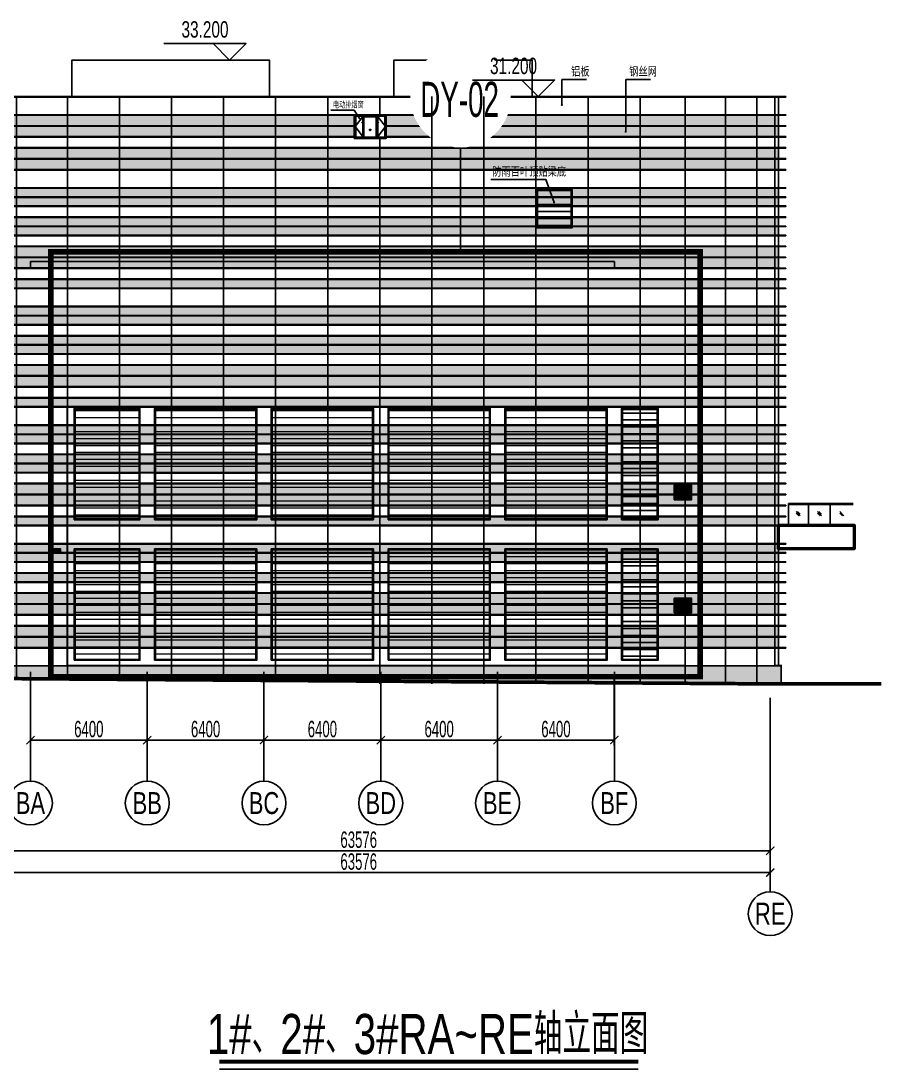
# Model space of a CAD drawing. Extents: x 137748 to 546915, y -417571 to -267079.
# Drawn here: x 431067 to 478312, y -331612 to -274165 of the extents above; entities that cross this region are included whole.
import ezdxf
from ezdxf.enums import TextEntityAlignment as Align

# ---------------------------------------------------------------- set-up
doc = ezdxf.new("R2010")
doc.units = 0
doc.layers.get('0').update_dxf_attribs({"color": 8})
doc.layers.get('Defpoints').update_dxf_attribs({"color": 8})
for name, color, linetype in [('#大样、节点索引蓝线', 8, 'Continuous'), ('#幕墙分格线-立面', 8, 'Continuous'), ('#文字', 8, 'Continuous'), ('#标注', 8, 'Continuous'), ('A-ELEV-1', 8, 'Continuous'), ('A-ELEV-2', 8, 'Continuous'), ('A-ELEV-3', 8, 'Continuous'), ('A-ELEV-8', 8, 'Continuous'), ('A-FLOR-RAIL', 8, 'Continuous'), ('DIM_LEAD', 8, 'Continuous'), ('DIM_SYMB', 8, 'Continuous'), ('E-HATCH3', 8, 'Continuous'), ('E_WINDOW', 8, 'Continuous'), ('看线', 8, 'Continuous')]:
    doc.layers.add(name, color=color, linetype=linetype)
for name, color, linetype, lineweight in [('A-WALL', 8, 'Continuous', 50), ('PUB_TEXT', 8, 'Continuous', 5), ('WINDOW', 8, 'Continuous', 13)]:
    doc.layers.add(name, color=color, linetype=linetype, lineweight=lineweight)
doc.styles.add('#文字', font='jrs.shx', dxfattribs={"width": 0.7, "bigfont": 'hztxt.shx'})
doc.styles.add('_TCH_DIM', font='SIMPLEX', dxfattribs={"bigfont": 'GBCBIG'})
doc.styles.add('JHZX', font='jrs.shx', dxfattribs={"width": 0.6, "bigfont": 'jhz.shx'})
doc.styles.add('楷体', font='', dxfattribs={"width": 0.75})
doc.styles.get('楷体').set_extended_font_data('KaiTi_GB2312')
doc.dimstyles.new('JZBZ-300', dxfattribs={"dimscale": 300, "dimtxt": 3, "dimasz": 1.5, "dimexe": 1, "dimexo": 1, "dimgap": 0.5, "dimtad": 1, "dimdec": 0, "dimdsep": 46, "dimtxsty": 'JHZX', "dimblk1": 'ARCHTICK', "dimblk2": 'ARCHTICK', "dimsah": 1, "dimcen": 0, "dimclrd": 1, "dimclre": 1, "dimclrt": 2, "dimadec": 1, "dimazin": 2, "dimtfac": 1, "dimtdec": 0, "dimtix": 1, "dimtmove": 0, "dimatfit": 3, "dimfxl": 1, "dimtolj": 1, "dimlwd": -1, "dimlwe": -1, "dimarcsym": 1})
pattern_1 = [(270, (-407054.3, 309406.03), (500, -250), [50, -200]), (270, (-406954.3, 309406.03), (500, -250), [50, -200]), (5e-10, (-406804.32, 309481.03), (500, 250), [100, -400]), (5e-10, (-406804.32, 309031.03), (500, 250), [100, -400]), (333.43495, (-407204.32, 309506.03), (500, -2e-07), [223.6, -335.417]), (333.434948, (-407004.32, 309356.03), (500, -1e-05), [223.6, -335.417]), (333.43495, (-407204.32, 309481.03), (500, -2e-07), [167.7, -111.8, 167.7, -111.81699]), (26.56505, (-407204.32, 309281.03), (500, 2e-07), [167.7, -111.8, 167.7, -111.81699]), (26.56505, (-407004.32, 309406.03), (500, 2e-07), [223.6, -335.417]), (26.56505, (-407204.32, 309256.03), (500, 2e-07), [223.6, -335.417])]
pattern_2 = [(0, (0, 0), (0, 381), [])]

# ---------------------------------------------------------------- blocks, each defined once
blk = doc.blocks.new('*U55')
blk.add_line((-20.68, -0.75), (21.05, -0.75))
at = {"const_width": 0.4}
blk.add_lwpolyline([(-20.68, 0), (21.05, 0)], dxfattribs=at)
at = {"style": 'JHZX', "width": 0.75}
blk.add_attdef('立面图', text='', height=4, dxfattribs=at).set_placement((0.06, 2.74), align=Align.MIDDLE_CENTER)
blk = doc.blocks.new('*U50')
blk.add_wipeout([(-4.32, 5), (-4.95, 4.92), (-5.56, 4.76), (-6.14, 4.53), (-6.69, 4.23), (-7.2, 3.86), (-7.66, 3.43), (-8.06, 2.94), (-8.4, 2.41), (-8.67, 1.84), (-8.86, 1.25), (-8.98, 0.63), (-9.02, 0), (-8.98, -0.63), (-8.86, -1.25), (-8.67, -1.84), (-8.4, -2.41), (-8.06, -2.94), (-7.66, -3.43), (-7.2, -3.86), (-6.69, -4.23), (-6.14, -4.53), (-5.56, -4.76), (-4.95, -4.92), (-4.32, -5), (-3.7, -5), (-3.07, -4.92), (-2.46, -4.76), (-1.88, -4.53), (-1.33, -4.23), (-0.82, -3.86), (-0.36, -3.43), (0.04, -2.94), (0.38, -2.41), (0.65, -1.84), (0.84, -1.25), (0.96, -0.63), (1, 0), (0.96, 0.63), (0.84, 1.25), (0.65, 1.84), (0.38, 2.41), (0.04, 2.94), (-0.36, 3.43), (-0.82, 3.86), (-1.33, 4.23), (-1.88, 4.53), (-2.46, 4.76), (-3.07, 4.92), (-3.7, 5)])
blk.add_line((0.99, 0), (11.39, 0))
at = {"layer": '#文字', "style": 'JHZX', "width": 0.714555}
blk.add_attdef('DANO.', text='', height=3.5, rotation=90, dxfattribs=at).set_placement((-2.06, -4.02), (-2.06, 3.82), align=Align.FIT)
blk = doc.blocks.new('_ARCHTICK')
at = {"color": 0, "linetype": 'ByBlock', "const_width": 0.15}
blk.add_lwpolyline([(-0.5, -0.5), (0.5, 0.5)], dxfattribs=at)
blk = doc.blocks.new('*D89')
at = {"layer": '#标注', "color": 8, "linetype": 'ByBlock', "transparency": 16777216}
for p, q in [((431586, -310133), (431586, -313883)), ((437986, -310133), (437986, -313883)), ((431586, -313583), (437986, -313583))]:
    blk.add_line(p, q, dxfattribs=at)
at = {"layer": 'Defpoints', "color": 0, "transparency": 16777216}
for p in [(431586, -309833), (437986, -309833), (437986, -313583)]:
    blk.add_point(p, dxfattribs=at)
at = {"layer": '#标注', "color": 8, "transparency": 16777216, "xscale": 450, "yscale": 450, "zscale": 450, "rotation": 180}
blk.add_blockref('_ARCHTICK', (431586, -313583), dxfattribs=at)
at = {"layer": '#标注', "color": 8, "transparency": 16777216, "xscale": 450, "yscale": 450, "zscale": 450}
blk.add_blockref('_ARCHTICK', (437986, -313583), dxfattribs=at)
at = {"layer": '#标注', "color": 8, "transparency": 16777216, "insert": (434786, -312983), "char_height": 900, "attachment_point": 5, "style": 'JHZX'}
blk.add_mtext('\\A1;6400', dxfattribs=at)
blk = doc.blocks.new('*D87')
at = {"layer": '#标注', "color": 8, "linetype": 'ByBlock', "transparency": 16777216}
for p, q in [((427028.450434, -316196.830828), (427028.450434, -321146.830828)), ((472128.450434, -316196.830828), (472128.450434, -321146.830828)), ((427028.450434, -320846.830828), (472128.450434, -320846.830828))]:
    blk.add_line(p, q, dxfattribs=at)
at = {"layer": 'Defpoints', "color": 0, "transparency": 16777216}
for p in [(427028.450434, -315896.830828), (472128.450434, -315896.830828), (472128.450434, -320846.830828)]:
    blk.add_point(p, dxfattribs=at)
at = {"layer": '#标注', "color": 8, "transparency": 16777216, "xscale": 450, "yscale": 450, "zscale": 450, "rotation": 180}
blk.add_blockref('_ARCHTICK', (427028.450434, -320846.830828), dxfattribs=at)
at = {"layer": '#标注', "color": 8, "transparency": 16777216, "xscale": 450, "yscale": 450, "zscale": 450}
blk.add_blockref('_ARCHTICK', (472128.450434, -320846.830828), dxfattribs=at)
at = {"layer": '#标注', "color": 8, "transparency": 16777216, "insert": (449578.450434, -320246.830828), "char_height": 900, "attachment_point": 5, "style": 'JHZX'}
blk.add_mtext('\\A1;63576', dxfattribs=at)
blk = doc.blocks.new('*D88')
at = {"layer": '#标注', "color": 8, "linetype": 'ByBlock', "transparency": 16777216}
for p, q in [((427028.450434, -316196.830828), (427028.450434, -319946.830828)), ((472128.450434, -316196.830828), (472128.450434, -319946.830828)), ((427028.450434, -319646.830828), (472128.450434, -319646.830828))]:
    blk.add_line(p, q, dxfattribs=at)
at = {"layer": 'Defpoints', "color": 0, "transparency": 16777216}
for p in [(427028.450434, -315896.830828), (472128.450434, -315896.830828), (472128.450434, -319646.830828)]:
    blk.add_point(p, dxfattribs=at)
at = {"layer": '#标注', "color": 8, "transparency": 16777216, "xscale": 450, "yscale": 450, "zscale": 450, "rotation": 180}
blk.add_blockref('_ARCHTICK', (427028.450434, -319646.830828), dxfattribs=at)
at = {"layer": '#标注', "color": 8, "transparency": 16777216, "xscale": 450, "yscale": 450, "zscale": 450}
blk.add_blockref('_ARCHTICK', (472128.450434, -319646.830828), dxfattribs=at)
at = {"layer": '#标注', "color": 8, "transparency": 16777216, "insert": (449578.450434, -319046.830828), "char_height": 900, "attachment_point": 5, "style": 'JHZX'}
blk.add_mtext('\\A1;63576', dxfattribs=at)
blk = doc.blocks.new('*U364')
blk.add_line((0, -20), (0, 0))
blk.add_circle((0, -24), 4)
at = {"style": 'JHZX', "width": 0.75}
blk.add_attdef('AXES', text='', height=4, dxfattribs=at).set_placement((0, -24), align=Align.MIDDLE_CENTER)
blk = doc.blocks.new('*U122')
blk.add_line((0, -20), (0, 15.41))
blk.add_circle((0, -24), 4)
at = {"style": 'JHZX', "width": 0.75}
blk.add_attdef('AXES', text='', height=4, dxfattribs=at).set_placement((0, -24), align=Align.MIDDLE_CENTER)
blk = doc.blocks.new('*D107')
at = {"layer": '#标注', "color": 8, "linetype": 'ByBlock', "ltscale": 300, "transparency": 16777216}
for p, q in [((437986, -310133), (437986, -313883)), ((444386, -310386), (444386, -313883)), ((437986, -313583), (444386, -313583))]:
    blk.add_line(p, q, dxfattribs=at)
at = {"layer": 'Defpoints', "color": 0, "ltscale": 300, "transparency": 16777216}
for p in [(437986, -309833), (444386, -310086), (444386, -313583)]:
    blk.add_point(p, dxfattribs=at)
at = {"layer": '#标注', "color": 8, "ltscale": 300, "transparency": 16777216, "xscale": 450, "yscale": 450, "zscale": 450, "rotation": 180}
blk.add_blockref('_ARCHTICK', (437986, -313583), dxfattribs=at)
at = {"layer": '#标注', "color": 8, "ltscale": 300, "transparency": 16777216, "xscale": 450, "yscale": 450, "zscale": 450}
blk.add_blockref('_ARCHTICK', (444386, -313583), dxfattribs=at)
at = {"layer": '#标注', "color": 8, "ltscale": 300, "transparency": 16777216, "insert": (441186, -312983), "char_height": 900, "attachment_point": 5, "style": 'JHZX'}
blk.add_mtext('\\A1;6400', dxfattribs=at)
blk = doc.blocks.new('*D108')
at = {"layer": '#标注', "color": 8, "linetype": 'ByBlock', "ltscale": 300, "transparency": 16777216}
for p, q in [((444386, -310386), (444386, -313883)), ((450786, -310386), (450786, -313883)), ((444386, -313583), (450786, -313583))]:
    blk.add_line(p, q, dxfattribs=at)
at = {"layer": 'Defpoints', "color": 0, "ltscale": 300, "transparency": 16777216}
for p in [(444386, -310086), (450786, -310086), (450786, -313583)]:
    blk.add_point(p, dxfattribs=at)
at = {"layer": '#标注', "color": 8, "ltscale": 300, "transparency": 16777216, "xscale": 450, "yscale": 450, "zscale": 450, "rotation": 180}
blk.add_blockref('_ARCHTICK', (444386, -313583), dxfattribs=at)
at = {"layer": '#标注', "color": 8, "ltscale": 300, "transparency": 16777216, "xscale": 450, "yscale": 450, "zscale": 450}
blk.add_blockref('_ARCHTICK', (450786, -313583), dxfattribs=at)
at = {"layer": '#标注', "color": 8, "ltscale": 300, "transparency": 16777216, "insert": (447586, -312983), "char_height": 900, "attachment_point": 5, "style": 'JHZX'}
blk.add_mtext('\\A1;6400', dxfattribs=at)
blk = doc.blocks.new('*D109')
at = {"layer": '#标注', "color": 8, "linetype": 'ByBlock', "ltscale": 300, "transparency": 16777216}
for p, q in [((457186, -310133), (457186, -313883)), ((450786, -310386), (450786, -313883)), ((450786, -313583), (457186, -313583))]:
    blk.add_line(p, q, dxfattribs=at)
at = {"layer": 'Defpoints', "color": 0, "ltscale": 300, "transparency": 16777216}
for p in [(450786, -310086), (457186, -309833), (457186, -313583)]:
    blk.add_point(p, dxfattribs=at)
at = {"layer": '#标注', "color": 8, "ltscale": 300, "transparency": 16777216, "xscale": 450, "yscale": 450, "zscale": 450, "rotation": 180}
blk.add_blockref('_ARCHTICK', (450786, -313583), dxfattribs=at)
at = {"layer": '#标注', "color": 8, "ltscale": 300, "transparency": 16777216, "xscale": 450, "yscale": 450, "zscale": 450}
blk.add_blockref('_ARCHTICK', (457186, -313583), dxfattribs=at)
at = {"layer": '#标注', "color": 8, "ltscale": 300, "transparency": 16777216, "insert": (453986, -312983), "char_height": 900, "attachment_point": 5, "style": 'JHZX'}
blk.add_mtext('\\A1;6400', dxfattribs=at)
blk = doc.blocks.new('*D110')
at = {"layer": '#标注', "color": 8, "linetype": 'ByBlock', "ltscale": 300, "transparency": 16777216}
for p, q in [((457186, -310133), (457186, -313883)), ((463586, -310133), (463586, -313883)), ((457186, -313583), (463586, -313583))]:
    blk.add_line(p, q, dxfattribs=at)
at = {"layer": 'Defpoints', "color": 0, "ltscale": 300, "transparency": 16777216}
for p in [(457186, -309833), (463586, -309833), (463586, -313583)]:
    blk.add_point(p, dxfattribs=at)
at = {"layer": '#标注', "color": 8, "ltscale": 300, "transparency": 16777216, "xscale": 450, "yscale": 450, "zscale": 450, "rotation": 180}
blk.add_blockref('_ARCHTICK', (457186, -313583), dxfattribs=at)
at = {"layer": '#标注', "color": 8, "ltscale": 300, "transparency": 16777216, "xscale": 450, "yscale": 450, "zscale": 450}
blk.add_blockref('_ARCHTICK', (463586, -313583), dxfattribs=at)
at = {"layer": '#标注', "color": 8, "ltscale": 300, "transparency": 16777216, "insert": (460386, -312983), "char_height": 900, "attachment_point": 5, "style": 'JHZX'}
blk.add_mtext('\\A1;6400', dxfattribs=at)
blk = doc.blocks.new('RA-RE网格')
at = {"layer": 'E-HATCH3'}
h = blk.add_hatch(dxfattribs=at)
h.set_pattern_fill('菱形金属网', color=256, scale=250, angle=-90, style=0)
h.set_pattern_definition(pattern_1)
h.paths.add_polyline_path([(43857, 30170), (43857, 29600), (65376, 29600), (65376, 30170)])
h.paths.add_polyline_path([(42131, 29600), (42131, 30170), (18876, 30170), (18876, 29600)])
h = blk.add_hatch(dxfattribs=at)
h.set_pattern_fill('菱形金属网', color=256, scale=250, angle=-90, style=0)
h.set_pattern_definition(pattern_1)
h.paths.add_polyline_path([(43857, 29570), (43857, 29000), (65376, 29000), (65376, 29570)])
h.paths.add_polyline_path([(42131, 29000), (42131, 29570), (18876, 29570), (18876, 29000)])
h = blk.add_hatch(dxfattribs=at)
h.set_pattern_fill('菱形金属网', color=256, scale=250, angle=-90, style=0)
h.set_pattern_definition(pattern_1)
h.paths.add_polyline_path([(65376, 27800), (18876, 27800), (18876, 28370), (65376, 28370)])
h = blk.add_hatch(dxfattribs=at)
h.set_pattern_fill('菱形金属网', color=256, scale=250, angle=-90, style=0)
h.set_pattern_definition(pattern_1)
h.paths.add_polyline_path([(65376, 27200), (18876, 27200), (18876, 27770), (65376, 27770)])
h = blk.add_hatch(dxfattribs=at)
h.set_pattern_fill('菱形金属网', color=256, scale=250, angle=-90, style=0)
h.set_pattern_definition(pattern_1)
h.paths.add_polyline_path([(65376, 25700), (18876, 25700), (18876, 26170), (65376, 26170)])
h = blk.add_hatch(dxfattribs=at)
h.set_pattern_fill('菱形金属网', color=256, scale=250, angle=-90, style=0)
h.set_pattern_definition(pattern_1)
h.paths.add_polyline_path([(65376, 25200), (18876, 25200), (18876, 25670), (65376, 25670)])
h = blk.add_hatch(dxfattribs=at)
h.set_pattern_fill('菱形金属网', color=256, scale=250, angle=-90, style=0)
h.set_pattern_definition(pattern_1)
h.paths.add_polyline_path([(65376, 24100), (18876, 24100), (18876, 24570), (65376, 24570)])
h = blk.add_hatch(dxfattribs=at)
h.set_pattern_fill('菱形金属网', color=256, scale=250, angle=-90, style=0)
h.set_pattern_definition(pattern_1)
h.paths.add_polyline_path([(65376, 23600), (18876, 23600), (18876, 24070), (65376, 24070)])
h = blk.add_hatch(dxfattribs=at)
h.set_pattern_fill('菱形金属网', color=256, scale=250, angle=-90, style=0)
h.set_pattern_definition(pattern_1)
h.paths.add_polyline_path([(65376, 22400), (18876, 22400), (18876, 22970), (65376, 22970)])
h = blk.add_hatch(dxfattribs=at)
h.set_pattern_fill('菱形金属网', color=256, scale=250, angle=-90, style=0)
h.set_pattern_definition(pattern_1)
h.paths.add_polyline_path([(65376, 21800), (18876, 21800), (18876, 22370), (65376, 22370)])
h = blk.add_hatch(dxfattribs=at)
h.set_pattern_fill('菱形金属网', color=256, scale=250, angle=-90, style=0)
h.set_pattern_definition(pattern_1)
h.paths.add_polyline_path([(65376, 20700), (18876, 20700), (18876, 21170), (65376, 21170)])
h = blk.add_hatch(dxfattribs=at)
h.set_pattern_fill('菱形金属网', color=256, scale=250, angle=-90, style=0)
h.set_pattern_definition(pattern_1)
h.paths.add_polyline_path([(65376, 19200), (18876, 19200), (18876, 19670), (65376, 19670)])
h = blk.add_hatch(dxfattribs=at)
h.set_pattern_fill('菱形金属网', color=256, scale=250, angle=-90, style=0)
h.set_pattern_definition(pattern_1)
h.paths.add_polyline_path([(65376, 18700), (18876, 18700), (18876, 19170), (65376, 19170)])
h = blk.add_hatch(dxfattribs=at)
h.set_pattern_fill('菱形金属网', color=256, scale=250, angle=-90, style=0)
h.set_pattern_definition(pattern_1)
h.paths.add_polyline_path([(65376, 17600), (18876, 17600), (18876, 18070), (65376, 18070)])
h = blk.add_hatch(dxfattribs=at)
h.set_pattern_fill('菱形金属网', color=256, scale=250, angle=-90, style=0)
h.set_pattern_definition(pattern_1)
h.paths.add_polyline_path([(65376, 17100), (18876, 17100), (18876, 17570), (65376, 17570)])
h = blk.add_hatch(dxfattribs=at)
h.set_pattern_fill('菱形金属网', color=256, scale=250, angle=-90, style=0)
h.set_pattern_definition(pattern_1)
h.paths.add_polyline_path([(65376, 15900), (18876, 15900), (18876, 16470), (65376, 16470)])
h = blk.add_hatch(dxfattribs=at)
h.set_pattern_fill('菱形金属网', color=256, scale=250, angle=-90, style=0)
h.set_pattern_definition(pattern_1)
h.paths.add_polyline_path([(65376, 15300), (18876, 15300), (18876, 15870), (65376, 15870)])
h = blk.add_hatch(dxfattribs=at)
h.set_pattern_fill('菱形金属网', color=256, scale=250, angle=-90, style=0)
h.set_pattern_definition(pattern_1)
h.paths.add_polyline_path([(65376, 14200), (18876, 14200), (18876, 14670), (65376, 14670)])
h = blk.add_hatch(dxfattribs=at)
h.set_pattern_fill('菱形金属网', color=256, scale=250, angle=-90, style=0)
h.set_pattern_definition(pattern_1)
h.paths.add_polyline_path([(65376, 12700), (18876, 12700), (18876, 13170), (65376, 13170)])
h = blk.add_hatch(dxfattribs=at)
h.set_pattern_fill('菱形金属网', color=256, scale=250, angle=-90, style=0)
h.set_pattern_definition(pattern_1)
h.paths.add_polyline_path([(65376, 12200), (18876, 12200), (18876, 12670), (65376, 12670)])
h = blk.add_hatch(dxfattribs=at)
h.set_pattern_fill('菱形金属网', color=256, scale=250, angle=-90, style=0)
h.set_pattern_definition(pattern_1)
h.paths.add_polyline_path([(65376, 11100), (18876, 11100), (18876, 11570), (65376, 11570)])
h = blk.add_hatch(dxfattribs=at)
h.set_pattern_fill('菱形金属网', color=256, scale=250, angle=-90, style=0)
h.set_pattern_definition(pattern_1)
h.paths.add_polyline_path([(65376, 10600), (18876, 10600), (18876, 11070), (65376, 11070)])
h = blk.add_hatch(dxfattribs=at)
h.set_pattern_fill('菱形金属网', color=256, scale=250, angle=-90, style=0)
h.set_pattern_definition(pattern_1)
h.paths.add_polyline_path([(65376, 9400), (18876, 9400), (18876, 9970), (65376, 9970)])
h = blk.add_hatch(dxfattribs=at)
h.set_pattern_fill('菱形金属网', color=256, scale=250, angle=-90, style=0)
h.set_pattern_definition(pattern_1)
h.paths.add_polyline_path([(65376, 8800), (18876, 8800), (18876, 9370), (65376, 9370)])
h = blk.add_hatch(dxfattribs=at)
h.set_pattern_fill('菱形金属网', color=256, scale=250, angle=-90, style=0)
h.set_pattern_definition(pattern_1)
h.paths.add_polyline_path([(65376, 7700), (18876, 7700), (18876, 8170), (65376, 8170)])
h = blk.add_hatch(dxfattribs=at)
h.set_pattern_fill('菱形金属网', color=256, scale=250, angle=-90, style=0)
h.set_pattern_definition(pattern_1)
h.paths.add_polyline_path([(65376, 6200), (18876, 6200), (18876, 6670), (65376, 6670)])
h = blk.add_hatch(dxfattribs=at)
h.set_pattern_fill('菱形金属网', color=256, scale=250, angle=-90, style=0)
h.set_pattern_definition(pattern_1)
h.paths.add_polyline_path([(65376, 5700), (18876, 5700), (18876, 6170), (65376, 6170)])
h = blk.add_hatch(dxfattribs=at)
h.set_pattern_fill('菱形金属网', color=256, scale=250, angle=-90, style=0)
h.set_pattern_definition(pattern_1)
h.paths.add_polyline_path([(65376, 4600), (18876, 4600), (18876, 5070), (65376, 5070)])
h = blk.add_hatch(dxfattribs=at)
h.set_pattern_fill('菱形金属网', color=256, scale=250, angle=-90, style=0)
h.set_pattern_definition(pattern_1)
h.paths.add_polyline_path([(65376, 3400), (18876, 3400), (18876, 3970), (65376, 3970)])
h = blk.add_hatch(dxfattribs=at)
h.set_pattern_fill('菱形金属网', color=256, scale=250, angle=-90, style=0)
h.set_pattern_definition(pattern_1)
h.paths.add_polyline_path([(65376, 2800), (18876, 2800), (18876, 3370), (65376, 3370)])
h = blk.add_hatch(dxfattribs=at)
h.set_pattern_fill('菱形金属网', color=256, scale=250, angle=-90, style=0)
h.set_pattern_definition(pattern_1)
h.paths.add_polyline_path([(65376, 1600), (18876, 1600), (18876, 2170), (65376, 2170)])
h = blk.add_hatch(dxfattribs=at)
h.set_pattern_fill('菱形金属网', color=256, scale=250, angle=-90, style=0)
h.set_pattern_definition(pattern_1)
h.paths.add_polyline_path([(65376, 1000), (18876, 1000), (18876, 1570), (65376, 1570)])
at = {"layer": 'A-ELEV-1', "ltscale": 5}
for points in [[(65376, 30200), (18876, 30200), (18876, 31200), (65376, 31200)], [(65376, 27800), (18876, 27800), (18876, 28370), (65376, 28370)], [(65376, 27200), (18876, 27200), (18876, 27770), (65376, 27770)], [(65376, 26200), (18876, 26200), (18876, 27170), (65376, 27170)], [(65376, 25700), (18876, 25700), (18876, 26170), (65376, 26170)], [(65376, 25200), (18876, 25200), (18876, 25670), (65376, 25670)], [(65376, 24600), (18876, 24600), (18876, 25170), (65376, 25170)], [(65376, 24100), (18876, 24100), (18876, 24570), (65376, 24570)], [(65376, 23600), (18876, 23600), (18876, 24070), (65376, 24070)], [(65376, 23000), (18876, 23000), (18876, 23570), (65376, 23570)], [(65376, 22400), (18876, 22400), (18876, 22970), (65376, 22970)], [(65376, 21800), (18876, 21800), (18876, 22370), (65376, 22370)], [(65376, 21200), (18876, 21200), (18876, 21770), (65376, 21770)], [(65376, 20700), (18876, 20700), (18876, 21170), (65376, 21170)], [(65376, 19700), (18876, 19700), (18876, 20670), (65376, 20670)], [(65376, 19200), (18876, 19200), (18876, 19670), (65376, 19670)], [(65376, 18700), (18876, 18700), (18876, 19170), (65376, 19170)], [(65376, 18100), (18876, 18100), (18876, 18670), (65376, 18670)], [(65376, 17600), (18876, 17600), (18876, 18070), (65376, 18070)], [(65376, 17100), (18876, 17100), (18876, 17570), (65376, 17570)], [(65376, 16500), (18876, 16500), (18876, 17070), (65376, 17070)], [(65376, 15900), (18876, 15900), (18876, 16470), (65376, 16470)], [(65376, 15300), (18876, 15300), (18876, 15870), (65376, 15870)], [(65376, 14700), (18876, 14700), (18876, 15270), (65376, 15270)], [(65376, 14200), (18876, 14200), (18876, 14670), (65376, 14670)], [(65376, 13200), (18876, 13200), (18876, 14170), (65376, 14170)], [(65376, 12700), (18876, 12700), (18876, 13170), (65376, 13170)], [(65376, 12200), (18876, 12200), (18876, 12670), (65376, 12670)], [(65376, 11600), (18876, 11600), (18876, 12170), (65376, 12170)], [(65376, 11100), (18876, 11100), (18876, 11570), (65376, 11570)], [(65376, 10600), (18876, 10600), (18876, 11070), (65376, 11070)], [(65376, 10000), (18876, 10000), (18876, 10570), (65376, 10570)], [(65376, 9400), (18876, 9400), (18876, 9970), (65376, 9970)], [(65376, 8800), (18876, 8800), (18876, 9370), (65376, 9370)], [(65376, 8200), (18876, 8200), (18876, 8770), (65376, 8770)], [(65376, 7700), (18876, 7700), (18876, 8170), (65376, 8170)], [(65376, 6700), (18876, 6700), (18876, 7670), (65376, 7670)], [(65376, 6200), (18876, 6200), (18876, 6670), (65376, 6670)], [(65376, 5700), (18876, 5700), (18876, 6170), (65376, 6170)], [(65376, 5100), (18876, 5100), (18876, 5670), (65376, 5670)], [(65376, 4600), (18876, 4600), (18876, 5070), (65376, 5070)], [(65376, 4000), (18876, 4000), (18876, 4570), (65376, 4570)], [(65376, 3400), (18876, 3400), (18876, 3970), (65376, 3970)], [(65376, 2800), (18876, 2800), (18876, 3370), (65376, 3370)], [(65376, 2200), (18876, 2200), (18876, 2770), (65376, 2770)], [(65376, 1600), (18876, 1600), (18876, 2170), (65376, 2170)], [(65376, 1000), (18876, 1000), (18876, 1570), (65376, 1570)], [(65376, 0), (18876, 0), (18876, 970), (65376, 970)]]:
    blk.add_lwpolyline(points, close=True, dxfattribs=at)
for points in [[(42131, 29600), (18876, 29600), (18876, 30170), (42131, 30170)], [(43857, 30170), (65376, 30170), (65376, 29600), (43857, 29600)], [(42131, 29000), (18876, 29000), (18876, 29570), (42131, 29570)], [(43857, 29570), (65376, 29570), (65376, 29000), (43857, 29000)], [(43857, 28970), (65376, 28970), (65376, 28400), (18876, 28400), (18876, 28970), (42131, 28970)]]:
    blk.add_lwpolyline(points, dxfattribs=at)
blk = doc.blocks.new('RA-RE板')
at = {"layer": 'A-ELEV-2'}
for p, q in [((65776, 16630), (18476, 16630)), ((18476, 16600), (18476, 16630)), ((18476, 16600), (65776, 16600)), ((65776, 16600), (65776, 16630)), ((65776, 1230), (65776, 1200)), ((65776, 630), (65776, 600)), ((65776, 30), (65776, 0)), ((65176, -970), (19076, -970))]:
    blk.add_line(p, q, dxfattribs=at)
for points in [[(65776, 30230), (18476, 30230), (18476, 30200), (65776, 30200)], [(65776, 30230), (18476, 30230), (18476, 30200), (65776, 30200)], [(65776, 27430), (18476, 27430), (18476, 27400), (65776, 27400)], [(65776, 27430), (18476, 27430), (18476, 27400), (65776, 27400)], [(65776, 26830), (18476, 26830), (18476, 26800), (65776, 26800)], [(65776, 26830), (18476, 26830), (18476, 26800), (65776, 26800)], [(65776, 26230), (18476, 26230), (18476, 26200), (65776, 26200)], [(65776, 26230), (18476, 26230), (18476, 26200), (65776, 26200)], [(65776, 25230), (18476, 25230), (18476, 25200), (65776, 25200)], [(65776, 25230), (18476, 25230), (18476, 25200), (65776, 25200)], [(65776, 24730), (18476, 24730), (18476, 24700), (65776, 24700)], [(65776, 24730), (18476, 24730), (18476, 24700), (65776, 24700)], [(65776, 24230), (18476, 24230), (18476, 24200), (65776, 24200)], [(65776, 24230), (18476, 24230), (18476, 24200), (65776, 24200)], [(65776, 23630), (18476, 23630), (18476, 23600), (65776, 23600)], [(65776, 23630), (18476, 23630), (18476, 23600), (65776, 23600)], [(65776, 23130), (18476, 23130), (18476, 23100), (65776, 23100)], [(65776, 23130), (18476, 23130), (18476, 23100), (65776, 23100)], [(65776, 22630), (18476, 22630), (18476, 22600), (65776, 22600)], [(65776, 22630), (18476, 22630), (18476, 22600), (65776, 22600)], [(65776, 22030), (18476, 22030), (18476, 22000), (65776, 22000)], [(65776, 22030), (18476, 22030), (18476, 22000), (65776, 22000)], [(65776, 21430), (18476, 21430), (18476, 21400), (65776, 21400)], [(65776, 21430), (18476, 21430), (18476, 21400), (65776, 21400)], [(58467, 20830), (18476, 20830), (18476, 20800), (58467, 20800)], [(65776, 20830), (18476, 20830), (18476, 20800), (65776, 20800)], [(65776, 20230), (18476, 20230), (18476, 20200), (65776, 20200)], [(65776, 20230), (18476, 20230), (18476, 20200), (65776, 20200)], [(65776, 19730), (18476, 19730), (18476, 19700), (65776, 19700)], [(65776, 19730), (18476, 19730), (18476, 19700), (65776, 19700)], [(65776, 18730), (18476, 18730), (18476, 18700), (65776, 18700)], [(65776, 18730), (18476, 18730), (18476, 18700), (65776, 18700)], [(65776, 18230), (18476, 18230), (18476, 18200), (65776, 18200)], [(65776, 17730), (18476, 17730), (18476, 17700), (65776, 17700)], [(65776, 17130), (18476, 17130), (18476, 17100), (65776, 17100)], [(65776, 16130), (18476, 16130), (18476, 16100), (65776, 16100)], [(65776, 15530), (18476, 15530), (18476, 15500), (65776, 15500)], [(65776, 14930), (18476, 14930), (18476, 14900), (65776, 14900)], [(65776, 14330), (18476, 14330), (18476, 14300), (65776, 14300)], [(65776, 13730), (18476, 13730), (18476, 13700), (65776, 13700)], [(65776, 13230), (18476, 13230), (18476, 13200), (65776, 13200)], [(65776, 12230), (18476, 12230), (18476, 12200), (65776, 12200)], [(65776, 11730), (18476, 11730), (18476, 11700), (65776, 11700)], [(65776, 11230), (18476, 11230), (18476, 11200), (65776, 11200)], [(65776, 10630), (18476, 10630), (18476, 10600), (65776, 10600)], [(65776, 10130), (18476, 10130), (18476, 10100), (65776, 10100)], [(65776, 9630), (18476, 9630), (18476, 9600), (65776, 9600)], [(65776, 9030), (18476, 9030), (18476, 9000), (65776, 9000)], [(65776, 8430), (18476, 8430), (18476, 8400), (65776, 8400)], [(65776, 7830), (18476, 7830), (18476, 7800), (65776, 7800)], [(65776, 7230), (18476, 7230), (18476, 7200), (65776, 7200)], [(65776, 6730), (18476, 6730), (18476, 6700), (65776, 6700)], [(65776, 5730), (18476, 5730), (18476, 5700), (65776, 5700)], [(65776, 5230), (18476, 5230), (18476, 5200), (65776, 5200)], [(65776, 4730), (18476, 4730), (18476, 4700), (65776, 4700)], [(65776, 4130), (18476, 4130), (18476, 4100), (65776, 4100)], [(65776, 3630), (18476, 3630), (18476, 3600), (65776, 3600)], [(65776, 3030), (18476, 3030), (18476, 3000), (65776, 3000)], [(65776, 2430), (18476, 2430), (18476, 2400), (65776, 2400)], [(65776, 1830), (18476, 1830), (18476, 1800), (65776, 1800)]]:
    blk.add_lwpolyline(points, close=True, dxfattribs=at)
for points in [[(42126, 29230), (18476, 29230), (18476, 29200), (42126, 29200)], [(43883, 29200), (65776, 29200), (65776, 29230), (43883, 29230)], [(42126, 28630), (18476, 28630), (18476, 28600), (42126, 28600)], [(42126, 28630), (18476, 28630), (18476, 28600), (42126, 28600)], [(43883, 28600), (65776, 28600), (65776, 28630), (43883, 28630)], [(43883, 28600), (65776, 28600), (65776, 28630), (43883, 28630)], [(42126, 28030), (18476, 28030), (18476, 28000), (42126, 28000)], [(42126, 28030), (18476, 28030), (18476, 28000), (42126, 28000)], [(43883, 28000), (65776, 28000), (65776, 28030), (43883, 28030)], [(43883, 28000), (65776, 28000), (65776, 28030), (43883, 28030)], [(65776, 1230), (18476, 1230), (18476, 1200), (65776, 1200)], [(65776, 630), (18476, 630), (18476, 600), (65776, 600)], [(65776, 30), (18476, 30), (18476, 0), (65776, 0)]]:
    blk.add_lwpolyline(points, dxfattribs=at)
blk = doc.blocks.new('侧面百叶3661')
at = {"layer": 'WINDOW'}
h = blk.add_hatch(dxfattribs=at)
h.set_pattern_fill('LINE', color=256, scale=400)
h.set_pattern_definition([(0, (-433986.3, 301506.03), (0, 381), [])])
h.paths.add_polyline_path([(50, 50), (3550, 50), (3550, 6050), (50, 6050)])
at = {"layer": 'E_WINDOW'}
for points in [[(0, 0), (3600, 0), (3600, 6100), (0, 6100)], [(50, 50), (3550, 50), (3550, 6050), (50, 6050)]]:
    blk.add_lwpolyline(points, close=True, dxfattribs=at)
blk = doc.blocks.new('侧面百叶5661')
at = {"layer": 'WINDOW'}
h = blk.add_hatch(dxfattribs=at)
h.set_pattern_fill('LINE', color=256, scale=400)
h.set_pattern_definition([(0, (-438386.3, 301506.03), (0, 381), [])])
h.paths.add_polyline_path([(50, 50), (5550, 50), (5550, 6050), (50, 6050)])
at = {"layer": 'E_WINDOW'}
for points in [[(0, 0), (5600, 0), (5600, 6100), (0, 6100)], [(50, 50), (5550, 50), (5550, 6050), (50, 6050)]]:
    blk.add_lwpolyline(points, close=True, dxfattribs=at)
blk = doc.blocks.new('A$C47e0b61d')
at = {"layer": '#幕墙分格线-立面', "ltscale": 300}
for p, q in [((0, 0), (0, -31879)), ((1703, 0), (1703, -31891)), ((4116, 0), (4116, -31908)), ((6910, 0), (6910, -31927)), ((9763, 0), (9763, -31947)), ((12616, 0), (12616, -31967)), ((15469, 0), (15469, -31987)), ((18322, 0), (18322, -32007)), ((21175, 0), (21175, -32027)), ((24029, 0), (24029, -1000)), ((26882, 0), (26882, -32197)), ((29735, 0), (29735, -32197)), ((32588, 0), (32588, -32197)), ((35441, 0), (35441, -32197)), ((38294, 0), (38294, -32197)), ((40765, 0), (40765, -32197)), ((42975, 0), (42975, -32197)), ((44690, 0), (44690, -32197)), ((24029, -2300), (24029, -32197))]:
    blk.add_line(p, q, dxfattribs=at)
blk = doc.blocks.new('LEVEL')
blk.add_line((9, 0), (0, 0))
blk.add_lwpolyline([(7.5, 3), (4.5, 0), (1.5, 3), (16.5, 3)])
at = {"style": '楷体', "width": 0.75}
blk.add_attdef('LEVEL', text='', height=3.5, dxfattribs=at).set_placement((9.33, 5.59), align=Align.MIDDLE_CENTER)
blk.add_attdef('FLOOR', text='', height=3.5, dxfattribs=at).set_placement((17.5, 3), align=Align.MIDDLE_LEFT)

msp = doc.modelspace()

# ---------------------------------------------------------------- hatches: boundary and pattern name
at = {"layer": 'E-HATCH3'}
h = msp.add_hatch(dxfattribs=at)
h.set_pattern_fill('GRASS', color=256, scale=200, style=0)
h.set_pattern_definition([(90, (0, 0), (-399.1182, 399.1182), [105.83226, -692.40406]), (45, (0, 0), (-399.11846, 399.11846), [105.83226, -458.60646]), (135, (0, 0), (-399.11846, -399.11846), [105.83226, -458.60646])])
h.paths.add_polyline_path([(449335.3, -280606), (451087, -280606), (451087, -279306), (449335.3, -279306)])
h = msp.add_hatch(dxfattribs=at)
h.set_pattern_fill('玻璃D', color=256, scale=800, style=0)
h.set_pattern_definition([(0, (80, 160), (400, 400), [40, -360, 40, -360]), (0, (240, 320), (400, 400), [40, -360, 40, -360]), (90, (0, 40), (-400, 400), [40, -360]), (90, (160, 200), (-400, 400), [40, -360]), (45, (160, 240), (0, 400), [113.136, -226.27742, 113.136, -113.136]), (45, (120, 160), (0, 400), [56.568, -509.11742])])
h.paths.add_polyline_path([(425930.4, -310179.6), (456412.5, -310392.4), (472730.4, -310392.4), (472730.4, -309506), (425930.4, -309506)])
at = {"layer": 'E_WINDOW'}
h = msp.add_hatch(dxfattribs=at)
h.set_pattern_fill('LINE', color=256, scale=400)
h.set_pattern_definition(pattern_2)
h.paths.add_polyline_path([(459378.6, -285456.1), (461225, -285456), (461225, -283456), (459378.6, -283456.1)])
h = msp.add_hatch(dxfattribs=at)
h.set_pattern_fill('LINE', color=256, scale=400)
h.set_pattern_definition(pattern_2)
h.paths.add_polyline_path([(464036.3, -301456), (465936.3, -301456), (465936.3, -295456), (464036.3, -295456)])
h = msp.add_hatch(dxfattribs=at)
h.set_pattern_fill('LINE', color=256, scale=80)
h.set_pattern_definition([(0, (-2411466.75, -546822.775), (0, 76.2), [])])
h.paths.add_polyline_path([(466918.5, -300356), (467766.7, -300356), (467766.7, -299656), (466918.5, -299656)])
h = msp.add_hatch(dxfattribs=at)
h.set_pattern_fill('LINE', color=256, scale=30)
h.set_pattern_definition([(0, (-2468293.344, -707801.084), (0, 28.575), [])])
h.paths.add_polyline_path([(432868.2, -303136), (433210, -303136), (433210, -303276), (432868.2, -303276)])
h = msp.add_hatch(dxfattribs=at)
h.set_pattern_fill('LINE', color=256, scale=400)
h.set_pattern_definition(pattern_2)
h.paths.add_polyline_path([(464036.3, -309156), (465936.3, -309156), (465936.3, -303156), (464036.3, -303156)])
h = msp.add_hatch(dxfattribs=at)
h.set_pattern_fill('LINE', color=256, scale=80)
h.set_pattern_definition([(0, (-2411466.75, -553022.775), (0, 76.2), [])])
h.paths.add_polyline_path([(466918.5, -306556), (467766.7, -306556), (467766.7, -305856), (466918.5, -305856)])

# ---------------------------------------------------------------- linework, layer by layer
at = {"layer": '#大样、节点索引蓝线', "ltscale": 10000, "const_width": 300}
msp.add_lwpolyline([(432707.8, -286821), (468291.8, -286821), (468291.8, -310106), (432707.8, -310106)], close=True, dxfattribs=at)
at = {"layer": '#标注', "ltscale": 10, "const_width": 100}
msp.add_lwpolyline([(433612.1, -295306), (467467.3, -295306), (467467.3, -309506), (433612.1, -309506)], close=True, dxfattribs=at)
at = {"layer": 'A-ELEV-3'}
for points, const_width in [([(472380.4, -309506), (472730.4, -309506), (472730.4, -310506)], 100), ([(415393.5, -310106), (472680.4, -310506)], 200), ([(472680.4, -310506), (478212.3, -310506)], 200)]:
    msp.add_lwpolyline(points, dxfattribs=dict(at, const_width=const_width))
at = {"layer": 'A-ELEV-8', "ltscale": 5}
msp.add_line((426280.4, -278306), (442706.2, -278306), dxfattribs=at)
at = {"layer": 'A-ELEV-8', "ltscale": 5, "const_width": 100}
for points in [[(472380.4, -309506), (472380.4, -278306), (426280.4, -278306), (426280.4, -309506)], [(426280.4, -287706), (472380.4, -287706)]]:
    msp.add_lwpolyline(points, dxfattribs=at)
at = {"layer": 'A-ELEV-8', "ltscale": 5}
msp.add_lwpolyline([(431586.3, -287706), (431586.3, -287356), (463586.3, -287356), (463586.3, -287706)], dxfattribs=at)
at = {"layer": 'A-FLOR-RAIL'}
for p, q in [((473130.4, -300606), (476680.4, -300606)), ((473130.4, -300666), (476680.4, -300666)), ((474220.4, -300606), (474220.4, -301806)), ((475420.4, -300606), (475420.4, -301806)), ((473180.4, -301806), (473130.4, -301806))]:
    msp.add_line(p, q, dxfattribs=at)
msp.add_lwpolyline([(473130.4, -300606), (473130.4, -301806)], dxfattribs=at)
at = {"layer": 'A-WALL'}
msp.add_lwpolyline([(472580.4, -301806), (476730.4, -301806), (476730.4, -303106), (472580.4, -303106)], close=True, dxfattribs=at)
at = {"layer": 'DIM_LEAD'}
for p, q in [((460711.2, -278765.1), (460711.2, -277368.9)), ((460711.2, -277368.9), (462066.7, -277368.9)), ((464209.5, -280235.3), (464209.5, -277368.9)), ((464209.5, -277368.9), (465565, -277368.9)), ((449329.3, -279055), (448057.3, -279055)), ((449640.7, -279523.5), (449329.3, -279055))]:
    msp.add_line(p, q, dxfattribs=at)
for points, const_width in [([(460711.2, -278795.1, 1), (460711.2, -278735.1, 1)], 60), ([(449651.8, -279540.2, 1), (449629.6, -279506.9, 1)], 40), ([(464209.5, -280265.3, 1), (464209.5, -280205.3, 1)], 60)]:
    msp.add_lwpolyline(points, format="xyb", close=True, dxfattribs=dict(at, const_width=const_width))
at = {"layer": 'DIM_SYMB'}
msp.add_lwpolyline([(456815.1, -282857.5), (459834.1, -282857.5), (460280.4, -284109.5)], dxfattribs=at)
at = {"layer": 'DIM_SYMB', "const_width": 60}
msp.add_lwpolyline([(460270.3, -284081.2, 1), (460290.4, -284137.7, 1)], format="xyb", close=True, dxfattribs=at)
at = {"layer": 'E_WINDOW'}
for p, q in [((449835.3, -279356), (449835.3, -280556)), ((450587, -279356), (450587, -280556))]:
    msp.add_line(p, q, dxfattribs=at)
at = {"layer": 'E_WINDOW', "ltscale": 500}
for points in [[(449335.3, -280606), (451087, -280606), (451087, -279306), (449335.3, -279306)], [(449385.3, -280556), (451037, -280556), (451037, -279356), (449385.3, -279356)], [(449415.3, -280526), (449805.3, -280526), (449805.3, -279386), (449415.3, -279386)], [(449835.3, -280556), (450557, -280556), (450557, -279386), (449835.3, -279386)], [(449865.3, -280526), (450527, -280526), (450527, -279416), (449865.3, -279416)], [(451007, -280526), (450617, -280526), (450617, -279386), (451007, -279386)], [(459328.6, -285506.1), (461275, -285506), (461275, -283406), (459328.6, -283406.1)], [(459378.6, -285456.1), (461225, -285456), (461225, -283456), (459378.6, -283456.1)], [(463986.3, -301506), (465986.3, -301506), (465986.3, -295406), (463986.3, -295406)], [(464036.3, -301456), (465936.3, -301456), (465936.3, -295456), (464036.3, -295456)], [(466868.5, -300406), (467816.7, -300406), (467816.7, -299606), (466868.5, -299606)], [(466918.5, -300356), (467766.7, -300356), (467766.7, -299656), (466918.5, -299656)], [(432838.2, -303106), (433240, -303106), (433240, -303306), (432838.2, -303306)], [(432868.2, -303136), (433210, -303136), (433210, -303276), (432868.2, -303276)], [(463986.3, -309206), (465986.3, -309206), (465986.3, -303106), (463986.3, -303106)], [(464036.3, -309156), (465936.3, -309156), (465936.3, -303156), (464036.3, -303156)], [(466868.5, -306606), (467816.7, -306606), (467816.7, -305806), (466868.5, -305806)], [(466918.5, -306556), (467766.7, -306556), (467766.7, -305856), (466918.5, -305856)]]:
    msp.add_lwpolyline(points, close=True, dxfattribs=at)
for points in [[(449835.3, -279356), (449385.3, -279956), (449835.3, -280556)], [(450587, -279356), (451037, -279956), (450587, -280556)]]:
    msp.add_lwpolyline(points, dxfattribs=at)
at = {"layer": 'WINDOW'}
for points in [[(473773.8, -301282.6), (473548.8, -301057.6)], [(473548.8, -301137.1), (473694.3, -301282.6)], [(473628.4, -301057.6), (473773.8, -301203)], [(474944.2, -301282.6), (474719.2, -301057.6)], [(474719.2, -301137.1), (474864.7, -301282.6)], [(474798.8, -301057.6), (474944.2, -301203)], [(476165.5, -301282.6), (475940.5, -301057.6)], [(475940.5, -301137.1), (476086, -301282.6)]]:
    msp.add_lwpolyline(points, dxfattribs=at)
at = {"layer": '看线'}
for points in [[(433862.6, -278306), (433862.6, -276306), (444679, -276306), (444679, -278336)], [(451502.5, -278306), (451502.5, -276306), (459084.2, -276306), (459084.2, -278306)]]:
    msp.add_lwpolyline(points, dxfattribs=at)

# ---------------------------------------------------------------- block references
at = {"layer": '#标注'}
ref = msp.add_blockref('LEVEL', (443850.4, -276306), dxfattribs=dict(at, xscale=-300, yscale=300, zscale=300))
ref.add_attrib('LEVEL', '33.200', dxfattribs={"layer": '#文字', "height": 900, "style": '#文字', "width": 0.7}).set_placement((439864.6, -274628.2), align=Align.MIDDLE_LEFT)
for name, p, xscale, yscale, zscale, values in [('*U364', (431586.3, -309832.9), 300, 300, 300, {'AXES': 'BA'}), ('*U364', (437986.3, -309832.9), 300, 300, 300, {'AXES': 'BB'}), ('*U364', (444386.3, -309832.9), 300, 300, 300, {'AXES': 'BC'}), ('*U364', (450786.3, -309832.9), 300, 300, 300, {'AXES': 'BD'}), ('*U364', (457186.3, -309832.9), 300, 300, 300, {'AXES': 'BE'}), ('*U364', (463586.3, -309832.9), 300, 300, 300, {'AXES': 'BF'}), ('*U122', (472128.5, -315896.8), 300, 300, 300, {'AXES': 'RE'}), ('*U55', (453318.1, -331199.9), 550, 550, 550, {'立面图': '1#、2#、3#RA~RE轴立面图'})]:
    msp.add_blockref(name, p, dxfattribs=dict(at, xscale=xscale, yscale=yscale, zscale=zscale)).add_auto_attribs(values)
at = {"layer": 'A-ELEV-1', "ltscale": 5}
msp.add_blockref('RA-RE网格', (407204.3, -309506), dxfattribs=at)
at = {"layer": 'A-ELEV-2'}
msp.add_blockref('RA-RE板', (407204.3, -308536), dxfattribs=at)
at = {"layer": 'E_WINDOW'}
for name, p in [('侧面百叶3661', (433986.3, -301506)), ('侧面百叶5661', (438386.3, -301506)), ('侧面百叶5661', (444786.3, -301506)), ('侧面百叶5661', (451186.3, -301506)), ('侧面百叶5661', (457586.3, -301506)), ('侧面百叶3661', (433986.3, -309206)), ('侧面百叶5661', (438386.3, -309206)), ('侧面百叶5661', (444786.3, -309206)), ('侧面百叶5661', (451186.3, -309206)), ('侧面百叶5661', (457586.3, -309206))]:
    msp.add_blockref(name, p, dxfattribs=at)

# ---------------------------------------------------------------- texts
at = {"layer": 'PUB_TEXT', "style": '_TCH_DIM'}
for s, height, p in [('铝板', 506.38, (461216.7, -277211.4)), ('钢丝网', 506.38, (464402.2, -277211.4)), ('电动排烟窗', 337.59, (448162.3, -278950))]:
    msp.add_text(s, height=height, dxfattribs=at).set_placement(p)

# ---------------------------------------------------------------- dimensions: what is measured, and where the dimension line sits
at = {"layer": '#标注'}
dim = msp.add_aligned_dim(p1=(431586.3, -309832.9), p2=(437986.3, -309832.9), distance=-3750, dimstyle='JZBZ-300', override={"dimclrd": 8, "dimclre": 8, "dimclrt": 8, "dimfxl": 100}, dxfattribs=at)
dim.commit()
dim.dimension.update_dxf_attribs({"geometry": '*D89', "text_midpoint": (434786.3, -312982.9)})
at = {"layer": '#标注', "ltscale": 300}
for base, p1, p2, picture, middle in [((444386.3, -313582.9), (437986.3, -309832.9), (444386.3, -310086.1), '*D107', (441186.3, -312982.9)), ((450786.3, -313582.9), (444386.3, -310086.1), (450786.3, -310086.1), '*D108', (447586.3, -312982.9)), ((457186.3, -313582.9), (450786.3, -310086.1), (457186.3, -309832.9), '*D109', (453986.3, -312982.9)), ((463586.3, -313582.9), (457186.3, -309832.9), (463586.3, -309832.9), '*D110', (460386.3, -312982.9))]:
    dim = msp.add_linear_dim(base=base, p1=p1, p2=p2, angle=180, dimstyle='JZBZ-300', override={"dimclrd": 8, "dimclre": 8, "dimclrt": 8, "dimtmove": 1, "dimfxl": 100}, dxfattribs=at)
    dim.commit()
    dim.dimension.update_dxf_attribs({"geometry": picture, "text_midpoint": middle})
at = {"layer": '#标注'}
for distance, picture, middle in [(-4950, '*D87', (449578.5, -320246.8)), (-3750, '*D88', (449578.5, -319046.8))]:
    dim = msp.add_aligned_dim(p1=(427028.5, -315896.8), p2=(472128.5, -315896.8), distance=distance, text='63576', dimstyle='JZBZ-300', override={"dimclrd": 8, "dimclre": 8, "dimclrt": 8, "dimfxl": 100}, dxfattribs=at)
    dim.commit()
    dim.dimension.update_dxf_attribs({"geometry": picture, "text_midpoint": middle})

# ---------------------------------------------------------------- next in the draw order: block references
ref = msp.add_blockref('*U50', (455160.7, -280554.4), dxfattribs=dict(at, xscale=550, yscale=550, zscale=550, rotation=270))
ref.add_attrib('DANO.', 'DY-02', dxfattribs={"layer": '#文字', "height": 1925, "style": 'JHZX', "width": 0.465522}).set_placement((452952.3, -279422.5), (457262.3, -279422.5), align=Align.FIT)

# ---------------------------------------------------------------- next in the draw order: block references
at = {"layer": '#幕墙分格线-立面', "ltscale": 300}
msp.add_blockref('A$C47e0b61d', (426702.1, -278306), dxfattribs=at)
at = {"layer": '#标注'}
ref = msp.add_blockref('LEVEL', (460759.7, -278306), dxfattribs=dict(at, xscale=-300, yscale=300, zscale=300))
ref.add_attrib('LEVEL', '31.200', dxfattribs={"layer": '#文字', "height": 900, "style": '#文字', "width": 0.7}).set_placement((456773.8, -276628.2), align=Align.MIDDLE_LEFT)

# ---------------------------------------------------------------- next in the draw order: texts
at = {"layer": 'PUB_TEXT', "style": '_TCH_DIM'}
msp.add_text('防雨百叶顶贴梁底', height=506.38, dxfattribs=at).set_placement((456894.8, -282700))

doc.saveas('drawing.dxf')
